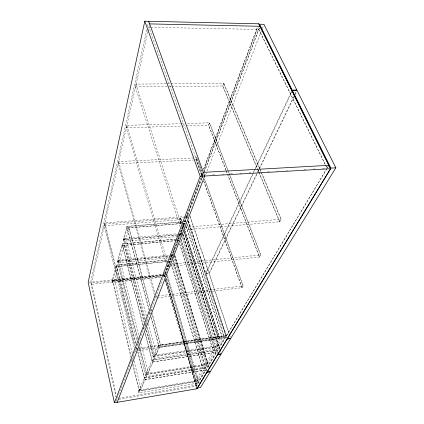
<?xml version="1.0" encoding="UTF-8"?>
<svg xmlns="http://www.w3.org/2000/svg" width="424" height="424" viewBox="0 0 424 424"><rect width="100%" height="100%" fill="white"/><g stroke="black" fill="none" stroke-linecap="round" stroke-linejoin="round"><path stroke-width="0.32" stroke-dasharray="2.12 1.59" d="M146.826 29.685L90.683 282.156L116.043 397.161M147.547 26.452L148.692 21.29M134.238 347.908L104.209 225.796L104.855 222.918L183.778 216.696M154.378 294.908L118.132 163.738L118.625 161.56L196.922 157.77L202.979 174.561M166.33 263.447L126.198 127.788L126.755 125.319L180.327 123.702M180.173 226.988L135.367 86.925L135.998 84.106L166.325 83.825M147.897 31.652L91.16 284.324L160.908 276.729M148.045 31.005L149.349 25.191M160.844 277.28L112.339 282.575L111.994 281.139L116.314 265.122L167.194 260.002M168.339 257.834L117.687 262.875L117.316 261.401L122.038 243.906L175.197 239.115M177.868 236.518L123.527 241.351L123.135 239.836L126.771 226.363L183.142 221.768M130.958 357.443L112.53 280.974L112.773 280.073L162.116 274.747M137.445 339.168L117.893 261.163L118.163 260.177L169.075 255.179M144.706 319.59L123.76 239.502L124.052 238.426L177.296 233.772M112.339 282.575L116.68 266.59L168.27 261.359M117.687 262.875L122.425 245.411L176.31 240.514M123.527 241.351L127.179 227.895L180.995 223.469M132.293 353.367L114.554 280.375L118.391 266.415L136.835 340.345M138.802 334.812L120.019 260.5L124.211 245.247L144.213 322.012M146.37 315.986L125.992 238.776L129.029 227.746L150.149 306.054M201.734 175.393L196.164 159.88L196.922 157.77M226.04 170.162L208.672 125.197L209.53 122.822L184.954 123.564M183.809 229.914L279.729 221.694L222.812 85.987L223.782 83.29L170.936 83.782M181.292 223.745L180.078 219.982L180.809 218.021L182.029 221.794M181.175 223.109L180.168 219.971L180.703 218.302L181.721 221.445M201.188 175.34L202.365 172.245M203.541 169.155L257.58 26.898M201.283 175.335L202.455 172.239M203.631 169.149L257.691 26.903M164.406 273.766L171.45 255.285L172.69 255.163M171.773 254.432L179.469 234.244L181.403 234.075M180.168 235.877L179.569 233.984L186.443 215.954L188.108 215.821M187.175 217.56L186.549 215.673L202.794 173.061M203.737 170.591L258.354 27.316M117.04 401.687L116.595 399.662L201.485 177.306M201.723 176.686L202.974 173.411M187.048 218.811L186.634 217.56L187.069 216.436L184.435 216.643M203.075 175.091L164.199 276.369L202.985 175.096M204.167 172.012L259.976 26.277M204.257 172.006L260.092 26.277M170.57 261.126L165.281 274.885L166.86 274.715L197.854 380.418L197.409 381.165L139.014 390.859L132.664 364.513M172.807 255.306L178.562 240.307M181.006 233.947L185.166 223.125M205.645 174.73L206.838 171.646M207.076 171.031L261.306 31.111M262.26 28.646L263.452 25.562M138.468 391.204L144.298 377.869L204.591 368.233L196.688 381.536L197.181 383.216L138.887 392.953L138.468 391.204L196.688 381.536M145.66 374.758L152.094 360.05L215.116 350.521L206.43 365.138L206.96 366.877L146.11 376.57L145.66 374.758L206.43 365.138M153.594 356.616L158.597 345.184L223.872 335.781L217.141 347.108L217.713 348.904L154.087 358.487L153.594 356.616L217.141 347.108M139.014 390.859L139.342 390.106L132.972 363.723M174.444 255.142L207.702 363.877L207.214 364.698L146.259 374.339L146.619 373.512L139.867 346.615M182.712 233.799L218.54 345.677L218.005 346.583L154.257 356.107L154.654 355.195L147.292 327.095M138.887 392.953L144.743 379.666L137.789 351.65M146.11 376.57L152.576 361.916L145.13 333.153M154.087 358.487L159.106 347.097L151.082 317.136M139.199 389.524L141.007 389.227L146.163 377.572M146.471 372.908L148.358 372.611L154.044 359.759L146.211 329.692M154.49 354.57L156.472 354.273L160.622 344.892L152.205 313.696M293.726 96.619L209.112 273.13L205.629 273.517L253.287 172.557M253.568 171.964L254.978 168.975M255.259 168.376L291.076 92.512M226.761 337.594L205.762 273.925L291.876 91.796M295.157 93.64L296.869 90.063M229.167 333.328L209.249 273.544L257.617 172.801M257.903 172.208L259.334 169.224M259.621 168.63L294.823 95.31M295.109 94.711L296.54 91.732M157.23 297.855L242.067 287.711L243.127 285.861L204.548 178.912M169.245 266.41L259.583 257.013L260.792 254.893L209.53 122.822M279.729 221.694L281.133 219.24L261.327 172.298M184.652 230.243L219.409 337.758L218.567 339.195L219.452 337.536L184.673 229.972M197.69 379.856L195.983 380.137L202.836 368.514L171.519 264.284M207.527 363.299L205.751 363.58L213.288 350.796L179.755 244.097M218.349 345.078L216.494 345.353L221.98 336.052L186.189 226.262M197.181 383.216L205.115 369.961L144.743 379.666L137.774 351.687M206.96 366.877L215.678 352.307L180.651 241.415M217.713 348.904L224.476 337.61L187.106 223.612M138.849 349.196L225.838 336.608L226.416 335.649L188.516 220.825M196.1 386.264L326.772 168.71M327.116 168.143L328.817 165.307M326.904 168.699L196.179 386.253L116.595 399.662M327.243 168.137L328.945 165.302M118.312 398.348L196.842 385.151L165.885 278.838M139.342 390.106L197.854 380.418M144.282 377.911L204.569 368.276M144.727 379.708L205.089 370.004L172.377 261.592M146.619 373.512L207.702 363.877M152.576 361.916L215.678 352.307M152.031 360.199L215.032 350.669M154.654 355.195L218.54 345.677M158.528 345.348L223.782 335.941M135.956 348.692L226.416 335.649M138.203 349.291L135.579 349.668L135.028 351.12L137.641 350.743M219.409 337.758L184.562 230.248M159.106 347.097L224.476 337.61M138.293 350.648L218.614 338.967L184.027 231.626M157.288 296.042L155.979 296.201L155.258 298.093L156.573 297.934M157.945 295.968L243.127 285.861M205.762 273.925L209.249 273.544M112.89 280.556L114.554 280.375M161.433 275.404L91.462 282.978L116.155 394.691M112.53 280.974L161.782 275.637M162.44 275.563L165.069 275.277M111.994 281.139L161.751 275.738M162.408 275.669L165.683 275.314M163.468 276.994L166.086 276.708M88.796 282.363L162.281 274.439M167.151 274.058L164.168 274.381L164.91 276.92M162.774 274.673L166.065 274.317M168.588 266.479L167.268 266.617L168.1 264.433L169.415 264.295M172.038 264.025L260.792 254.893M171.757 259.541L169.801 259.737L171.741 259.589M167.173 260.05L116.303 265.17L135.712 343.376M168.922 261.295L172.186 260.961M116.664 266.638L166.945 261.539M167.597 261.47L170.861 261.142M169.727 255.116L172.992 254.792M174.635 254.744L171.54 255.047L172.308 257.575M118.285 260.67L120.019 260.5M117.893 261.163L169.309 256.091M169.966 256.022L172.605 255.762M117.316 261.401L172.51 255.953M170.973 257.575L173.602 257.31M177.82 238.876L179.792 238.701M176.442 239.168L121.99 244.081L142.92 324.985M177.1 239.109L179.723 238.871M176.967 240.45L180.248 240.154M122.377 245.586L178.87 240.445M123.76 239.502L176.898 234.827M177.555 234.769L181.493 234.424M123.135 239.836L176.75 235.113M177.407 235.055L181.329 234.705M178.52 236.459L181.795 236.168M179.924 233.539L181.896 233.37M179.569 233.984L182.792 233.704M124.184 238.935L125.992 238.776M183.152 229.972L181.186 230.142L182.156 227.598L184.133 227.428M184.79 227.375L281.133 219.24M183.793 221.715L186.417 221.503M183.073 221.953L126.718 226.549L148.972 309.658M183.725 221.9L186.348 221.688M183.624 223.252L186.904 222.982M127.131 228.086L181.583 223.602M182.241 223.543L185.521 223.273M104.209 225.796L180.184 219.701L181.196 222.839M186.549 215.673L189.878 215.408L209.112 273.13M184.668 217.713L104.596 224.073L134.636 345.825M185.325 217.66L186.634 217.56M212.742 174.889L214.724 174.773M221.996 174.354L223.973 174.238M230.582 173.856L232.564 173.745M239.83 173.321L241.812 173.209M249.079 172.785L251.061 172.674M258.327 172.25L260.31 172.139M267.576 171.715L269.558 171.603M276.824 171.179L278.144 171.105M286.073 170.644L287.393 170.57M303.913 169.616L305.895 169.499M313.161 169.081L315.143 168.964M322.41 168.545L324.392 168.429M118.132 163.738L193.423 160.018M194.086 159.981L196.164 159.88M126.198 127.788L185.505 125.923M186.163 125.902L208.672 125.197M180.984 123.681L184.292 123.58M135.367 86.925L171.095 86.544M171.757 86.533L222.812 85.987M166.982 83.82L170.278 83.788M150.207 27.295L148.882 27.269L202.174 175.499M150.87 27.311L258.879 29.447L325.409 164.708M325.701 165.302L327.164 168.27M258.762 29.447L325.282 164.719M325.574 165.312L327.031 168.275M223.782 83.29L261.073 171.688M260.956 171.694L223.676 83.29L222.701 85.987L279.612 221.704L281.011 219.25L261.211 172.303M226.278 170.777L227.465 173.856M227.704 174.471L259.583 257.013M225.934 170.167L208.571 125.202L209.424 122.822L260.675 254.904L259.467 257.024L227.598 174.481M226.167 170.782L227.359 173.861M202.879 174.566L196.826 157.776L196.068 159.885L201.633 175.398M204.675 179.538L243.016 285.871L241.961 287.721L203.642 180.984M201.957 176.013L202.847 178.499M203.737 180.979L242.067 287.711M201.856 176.018L202.752 178.504M229.994 335.819L230.412 337.064M190.191 216.945L229.008 333.529M187.069 216.436L187.482 217.687M188.208 220.703L205.629 273.517M186.443 215.954L187.064 217.835M188.102 220.978L226.612 337.822M188.081 221.943L225.838 336.608M187.037 223.793L224.381 337.769L159.037 347.256L151.018 317.306M186.115 226.448L221.885 336.211M182.839 224.312L183.857 227.455M180.788 218.296L181.806 221.439M182.823 224.582L183.841 227.725M182.94 225.218L183.751 227.736M182.41 226.607L183.216 229.119M182.389 226.877L182.998 228.759M184.005 231.896L218.567 339.195M182.304 226.882L182.908 228.764M183.921 231.902L218.471 339.205M135.998 84.106L181.143 224.45M182.993 234.329L219.86 349.413M220.061 350.044L221.068 353.187M182.892 234.589L219.526 349.01M182.145 234.366L218.005 346.583M182.007 237.096L216.494 345.353M181.17 239.025L217.348 353.097M179.469 234.244L180.269 236.767M181.265 239.915L217.215 353.319M180.38 240.954L215.593 352.45L152.508 362.059L145.072 333.306M179.49 243.636L213.198 350.945M174.831 255.375L208.841 366.447M174.932 256.244L208.91 367.279M173.925 255.635L207.214 364.698M173.766 258.47L205.751 363.58M173.072 260.108L206.626 370.777M171.45 255.285L172.213 257.813M172.981 260.341L206.504 370.979M171.497 264.332L202.815 368.557M126.755 125.319L166.971 260.638M167.522 275.324L199.179 383.132M199.365 383.762L200.112 386.301M166.563 275.77L197.409 381.165M166.208 278.054L195.983 380.137M165.148 276.31L164.703 275.049L165.074 276.316M165.811 278.849L196.757 385.167M165.646 279.464L196.874 386.847M163.675 274.291L164.279 276.363M165.381 280.174L196.916 388.781M163.595 274.296L164.199 276.369M165.307 280.179L196.831 388.797M118.625 161.56L154.919 292.369M151.008 309.239L151.522 311.152M128.976 227.932L149.911 305.587M150.769 308.773L151.628 311.953M151.797 312.589L160.548 345.056M126.771 226.363L148.866 308.852M149.72 312.038L150.403 314.587M149.651 312.207L150.165 314.12M147.208 319.177L147.716 321.09M148.389 323.644L156.472 354.273M124.052 238.426L145.289 319.463M145.951 321.986L146.63 324.567M145.713 323.433L146.211 325.351M146.884 327.916L154.257 356.107M144.881 324.572L145.379 326.491M124.163 245.422L144.155 322.171M144.817 324.731L145.321 326.65M146.317 330.487L153.981 359.907M122.038 243.906L142.978 324.826M143.641 327.392L144.139 329.31M143.582 327.545L144.075 329.464M139.777 338.659L140.259 340.578M140.911 343.143L148.358 372.611M118.163 260.177L137.779 338.294M138.579 341.484L139.061 343.419M138.41 343.005L138.728 344.283M139.369 346.843L146.259 374.339M137.816 344.161L138.118 345.486M138.939 348.655L146.148 377.609M116.314 265.122L135.728 343.334M136.682 347.171L137 348.449L136.666 347.214M104.855 222.918L135.161 345.486M133.072 356.568L133.539 358.492M134.159 361.052L141.007 389.227M112.773 280.073L131.154 356.192M131.928 359.398L132.352 361.153M131.578 360.013L132.044 361.942"/><path stroke-width="0.64" d="M144.807 21.2L88.165 282.426L114.416 402.8L196.916 388.781L330.63 168.699L258.868 23.808L144.807 21.2L200.208 176.294L114.416 402.8M117.183 402.328L204.697 176.034L148.692 21.29M291.876 91.796L292.443 90.603L297.113 90.54L335.834 167.814L230.826 338.31L227.169 338.84M196.831 388.797L330.868 168.1L335.834 167.814M197.245 388.119L200.483 387.568L210.262 371.694L206.886 372.24M207.007 372.044L210.383 371.493L221.137 354.04L217.613 354.581M217.745 354.358L221.27 353.817L230.677 338.548L227.026 339.078M200.208 176.294L330.63 168.699M203.372 172.367L328.945 165.302M149.64 23.898L260.092 26.277M292.443 90.603L330.868 168.1M258.751 23.808L330.497 168.71M296.869 90.063L292.205 90.121L259.53 24.232L263.929 24.327L296.869 90.063"/></g></svg>
